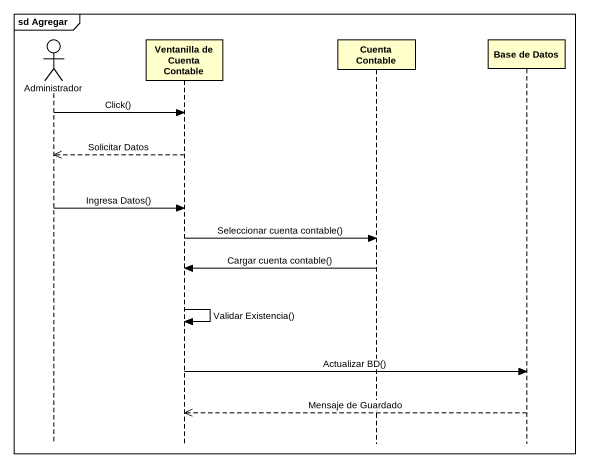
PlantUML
@startuml
mainframe sd Agregar
hide footbox
actor Administrador
participant "Ventanilla de Cuenta Contable" as Ventanilla_de_Cuenta
participant "Cuenta Contable" as Cuenta_Contable
participant "Base de Datos" as Base_de_Datos

Administrador -> Ventanilla_de_Cuenta : Click()
Ventanilla_de_Cuenta -->> Administrador : Solicitar Datos
Administrador -> Ventanilla_de_Cuenta : Ingresa Datos()
Ventanilla_de_Cuenta -> Cuenta_Contable : Seleccionar cuenta contable()
Cuenta_Contable -> Ventanilla_de_Cuenta : Cargar cuenta contable()
Ventanilla_de_Cuenta -> Ventanilla_de_Cuenta : Validar Existencia()
Ventanilla_de_Cuenta -> Base_de_Datos : Actualizar BD()
Base_de_Datos -->> Ventanilla_de_Cuenta : Mensaje de Guardado
@enduml
